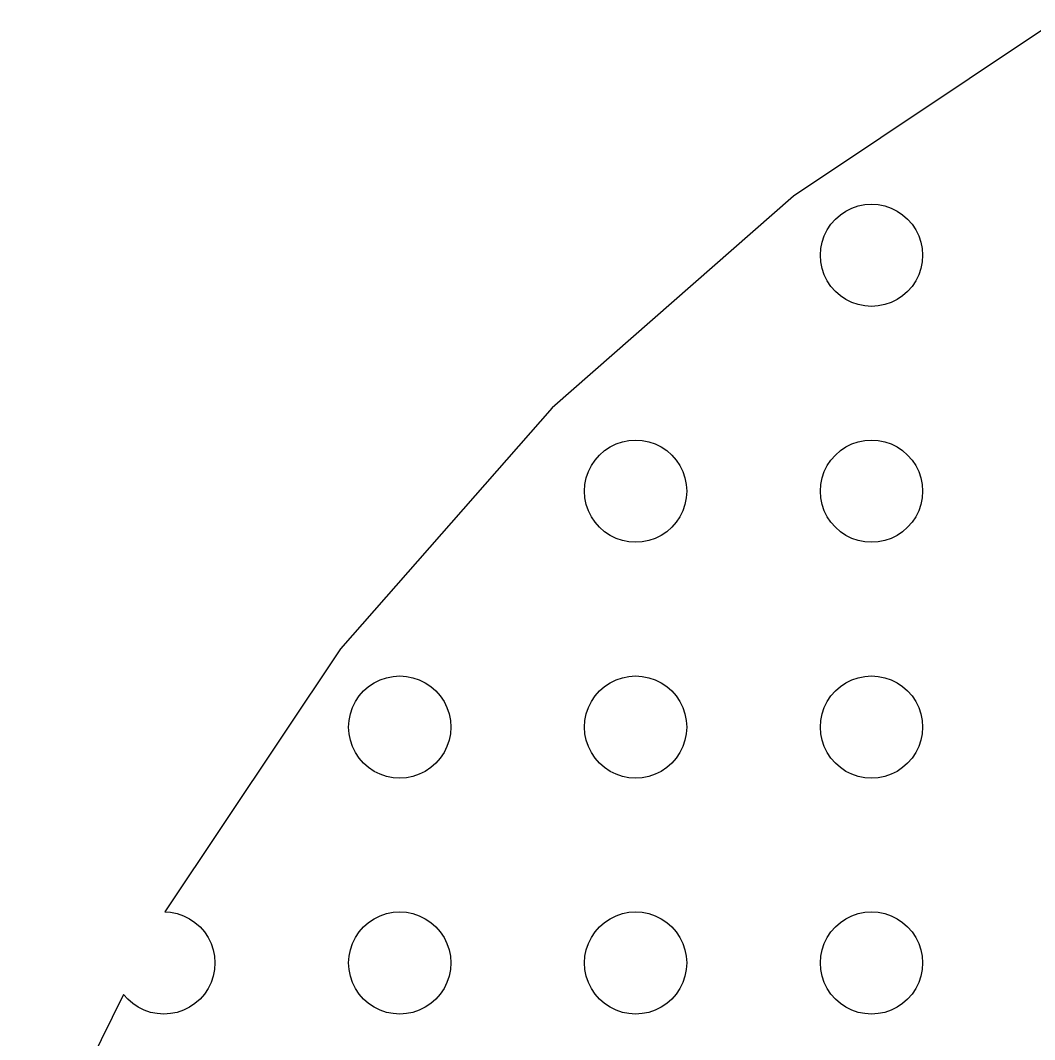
# Model space of a CAD drawing. Header units: metres. Extents: x -156 to 156, y -156 to 156.
# Drawn here: x -144.1 to -79.6, y 70.1 to 134.9 of the extents above; entities that cross this region are included whole.
import ezdxf

# ---------------------------------------------------------------- set-up
doc = ezdxf.new("R2010")
doc.units = ezdxf.units.M

msp = doc.modelspace()

# ---------------------------------------------------------------- linework, layer by layer
for p, q in [((-78.2458, 134.936), (-94.9668, 123.763)), ((-94.9668, 123.763), (-110.309, 110.309)), ((-91.2437, 123.003), (-90.8412, 123.139)), ((-90.8412, 123.139), (-90.4242, 123.222)), ((-90.4242, 123.222), (-90, 123.25)), ((-90, 123.25), (-89.5758, 123.222)), ((-89.5758, 123.222), (-89.1588, 123.139)), ((-89.1588, 123.139), (-88.7563, 123.003)), ((-92.2981, 122.298), (-91.9785, 122.578)), ((-91.9785, 122.578), (-91.625, 122.815)), ((-91.625, 122.815), (-91.2437, 123.003)), ((-88.7563, 123.003), (-88.375, 122.815)), ((-88.375, 122.815), (-88.0215, 122.578)), ((-88.0215, 122.578), (-87.7019, 122.298)), ((-92.8146, 121.625), (-92.5784, 121.978)), ((-92.5784, 121.978), (-92.2981, 122.298)), ((-87.7019, 122.298), (-87.4216, 121.978)), ((-87.4216, 121.978), (-87.1854, 121.625)), ((-93.1393, 120.841), (-93.0026, 121.244)), ((-93.0026, 121.244), (-92.8146, 121.625)), ((-87.1854, 121.625), (-86.9974, 121.244)), ((-86.9974, 121.244), (-86.8607, 120.841)), ((-93.2222, 120.424), (-93.1393, 120.841)), ((-86.8607, 120.841), (-86.7778, 120.424)), ((-93.25, 120), (-93.2222, 120.424)), ((-93.2222, 119.576), (-93.25, 120)), ((-86.7778, 120.424), (-86.75, 120)), ((-86.75, 120), (-86.7778, 119.576)), ((-93.1393, 119.159), (-93.2222, 119.576)), ((-86.7778, 119.576), (-86.8607, 119.159)), ((-93.0026, 118.756), (-93.1393, 119.159)), ((-92.8146, 118.375), (-93.0026, 118.756)), ((-86.9974, 118.756), (-87.1854, 118.375)), ((-86.8607, 119.159), (-86.9974, 118.756)), ((-92.5784, 118.022), (-92.8146, 118.375)), ((-92.2981, 117.702), (-92.5784, 118.022)), ((-87.4216, 118.022), (-87.7019, 117.702)), ((-87.1854, 118.375), (-87.4216, 118.022)), ((-91.9785, 117.422), (-92.2981, 117.702)), ((-91.625, 117.185), (-91.9785, 117.422)), ((-88.0215, 117.422), (-88.375, 117.185)), ((-87.7019, 117.702), (-88.0215, 117.422)), ((-91.2437, 116.997), (-91.625, 117.185)), ((-90.8412, 116.861), (-91.2437, 116.997)), ((-90.4242, 116.778), (-90.8412, 116.861)), ((-90, 116.75), (-90.4242, 116.778)), ((-89.5758, 116.778), (-90, 116.75)), ((-89.1588, 116.861), (-89.5758, 116.778)), ((-88.7563, 116.997), (-89.1588, 116.861)), ((-88.375, 117.185), (-88.7563, 116.997)), ((-110.309, 110.309), (-123.763, 94.9668)), ((-105.424, 108.222), (-105, 108.25)), ((-105, 108.25), (-104.576, 108.222)), ((-90.4242, 108.222), (-90, 108.25)), ((-90, 108.25), (-89.5758, 108.222)), ((-106.978, 107.578), (-106.625, 107.815)), ((-106.625, 107.815), (-106.244, 108.003)), ((-106.244, 108.003), (-105.841, 108.139)), ((-105.841, 108.139), (-105.424, 108.222)), ((-104.576, 108.222), (-104.159, 108.139)), ((-104.159, 108.139), (-103.756, 108.003)), ((-103.756, 108.003), (-103.375, 107.815)), ((-103.375, 107.815), (-103.022, 107.578)), ((-91.9785, 107.578), (-91.625, 107.815)), ((-91.625, 107.815), (-91.2437, 108.003)), ((-91.2437, 108.003), (-90.8412, 108.139)), ((-90.8412, 108.139), (-90.4242, 108.222)), ((-89.5758, 108.222), (-89.1588, 108.139)), ((-89.1588, 108.139), (-88.7563, 108.003)), ((-88.7563, 108.003), (-88.375, 107.815)), ((-88.375, 107.815), (-88.0215, 107.578)), ((-107.815, 106.625), (-107.578, 106.978)), ((-107.578, 106.978), (-107.298, 107.298)), ((-107.298, 107.298), (-106.978, 107.578)), ((-103.022, 107.578), (-102.702, 107.298)), ((-102.702, 107.298), (-102.422, 106.978)), ((-102.422, 106.978), (-102.185, 106.625)), ((-92.8146, 106.625), (-92.5784, 106.978)), ((-92.5784, 106.978), (-92.2981, 107.298)), ((-92.2981, 107.298), (-91.9785, 107.578)), ((-88.0215, 107.578), (-87.7019, 107.298)), ((-87.7019, 107.298), (-87.4216, 106.978)), ((-87.4216, 106.978), (-87.1854, 106.625)), ((-108.003, 106.244), (-107.815, 106.625)), ((-102.185, 106.625), (-101.997, 106.244)), ((-93.0026, 106.244), (-92.8146, 106.625)), ((-87.1854, 106.625), (-86.9974, 106.244)), ((-108.222, 105.424), (-108.139, 105.841)), ((-108.139, 105.841), (-108.003, 106.244)), ((-101.997, 106.244), (-101.861, 105.841)), ((-101.861, 105.841), (-101.778, 105.424)), ((-93.2222, 105.424), (-93.1393, 105.841)), ((-93.1393, 105.841), (-93.0026, 106.244)), ((-86.9974, 106.244), (-86.8607, 105.841)), ((-86.8607, 105.841), (-86.7778, 105.424)), ((-108.25, 105), (-108.222, 105.424)), ((-108.222, 104.576), (-108.25, 105)), ((-101.778, 105.424), (-101.75, 105)), ((-101.75, 105), (-101.778, 104.576)), ((-93.25, 105), (-93.2222, 105.424)), ((-93.2222, 104.576), (-93.25, 105)), ((-86.7778, 105.424), (-86.75, 105)), ((-86.75, 105), (-86.7778, 104.576)), ((-108.139, 104.159), (-108.222, 104.576)), ((-101.778, 104.576), (-101.861, 104.159)), ((-93.1393, 104.159), (-93.2222, 104.576)), ((-86.7778, 104.576), (-86.8607, 104.159)), ((-108.003, 103.756), (-108.139, 104.159)), ((-107.815, 103.375), (-108.003, 103.756)), ((-101.997, 103.756), (-102.185, 103.375)), ((-101.861, 104.159), (-101.997, 103.756)), ((-93.0026, 103.756), (-93.1393, 104.159)), ((-92.8146, 103.375), (-93.0026, 103.756)), ((-86.9974, 103.756), (-87.1854, 103.375)), ((-86.8607, 104.159), (-86.9974, 103.756)), ((-107.578, 103.022), (-107.815, 103.375)), ((-102.185, 103.375), (-102.422, 103.022)), ((-92.5784, 103.022), (-92.8146, 103.375)), ((-87.1854, 103.375), (-87.4216, 103.022)), ((-107.298, 102.702), (-107.578, 103.022)), ((-106.978, 102.422), (-107.298, 102.702)), ((-106.625, 102.185), (-106.978, 102.422)), ((-103.022, 102.422), (-103.375, 102.185)), ((-102.702, 102.702), (-103.022, 102.422)), ((-102.422, 103.022), (-102.702, 102.702)), ((-92.2981, 102.702), (-92.5784, 103.022)), ((-91.9785, 102.422), (-92.2981, 102.702)), ((-91.625, 102.185), (-91.9785, 102.422)), ((-88.0215, 102.422), (-88.375, 102.185)), ((-87.7019, 102.702), (-88.0215, 102.422)), ((-87.4216, 103.022), (-87.7019, 102.702)), ((-106.244, 101.997), (-106.625, 102.185)), ((-105.841, 101.861), (-106.244, 101.997)), ((-105.424, 101.778), (-105.841, 101.861)), ((-105, 101.75), (-105.424, 101.778)), ((-104.576, 101.778), (-105, 101.75)), ((-104.159, 101.861), (-104.576, 101.778)), ((-103.756, 101.997), (-104.159, 101.861)), ((-103.375, 102.185), (-103.756, 101.997)), ((-91.2437, 101.997), (-91.625, 102.185)), ((-90.8412, 101.861), (-91.2437, 101.997)), ((-90.4242, 101.778), (-90.8412, 101.861)), ((-90, 101.75), (-90.4242, 101.778)), ((-89.5758, 101.778), (-90, 101.75)), ((-89.1588, 101.861), (-89.5758, 101.778)), ((-88.7563, 101.997), (-89.1588, 101.861)), ((-88.375, 102.185), (-88.7563, 101.997)), ((-123.763, 94.9668), (-134.936, 78.2458)), ((-121.978, 92.5784), (-121.625, 92.8146)), ((-121.625, 92.8146), (-121.244, 93.0026)), ((-121.244, 93.0026), (-120.841, 93.1393)), ((-120.841, 93.1393), (-120.424, 93.2222)), ((-120.424, 93.2222), (-120, 93.25)), ((-120, 93.25), (-119.576, 93.2222)), ((-119.576, 93.2222), (-119.159, 93.1393)), ((-119.159, 93.1393), (-118.756, 93.0026)), ((-118.756, 93.0026), (-118.375, 92.8146)), ((-118.375, 92.8146), (-118.022, 92.5784)), ((-106.978, 92.5784), (-106.625, 92.8146)), ((-106.625, 92.8146), (-106.244, 93.0026)), ((-106.244, 93.0026), (-105.841, 93.1393)), ((-105.841, 93.1393), (-105.424, 93.2222)), ((-105.424, 93.2222), (-105, 93.25)), ((-105, 93.25), (-104.576, 93.2222)), ((-104.576, 93.2222), (-104.159, 93.1393)), ((-104.159, 93.1393), (-103.756, 93.0026)), ((-103.756, 93.0026), (-103.375, 92.8146)), ((-103.375, 92.8146), (-103.022, 92.5784)), ((-91.9785, 92.5784), (-91.625, 92.8146)), ((-91.625, 92.8146), (-91.2437, 93.0026)), ((-91.2437, 93.0026), (-90.8412, 93.1393)), ((-90.8412, 93.1393), (-90.4242, 93.2222)), ((-90.4242, 93.2222), (-90, 93.25)), ((-90, 93.25), (-89.5758, 93.2222)), ((-89.5758, 93.2222), (-89.1588, 93.1393)), ((-89.1588, 93.1393), (-88.7563, 93.0026)), ((-88.7563, 93.0026), (-88.375, 92.8146)), ((-88.375, 92.8146), (-88.0215, 92.5784)), ((-122.578, 91.9785), (-122.298, 92.2981)), ((-122.298, 92.2981), (-121.978, 92.5784)), ((-118.022, 92.5784), (-117.702, 92.2981)), ((-117.702, 92.2981), (-117.422, 91.9785)), ((-107.578, 91.9785), (-107.298, 92.2981)), ((-107.298, 92.2981), (-106.978, 92.5784)), ((-103.022, 92.5784), (-102.702, 92.2981)), ((-102.702, 92.2981), (-102.422, 91.9785)), ((-92.5784, 91.9785), (-92.2981, 92.2981)), ((-92.2981, 92.2981), (-91.9785, 92.5784)), ((-88.0215, 92.5784), (-87.7019, 92.2981)), ((-87.7019, 92.2981), (-87.4216, 91.9785)), ((-123.003, 91.2437), (-122.815, 91.625)), ((-122.815, 91.625), (-122.578, 91.9785)), ((-117.422, 91.9785), (-117.185, 91.625)), ((-117.185, 91.625), (-116.997, 91.2437)), ((-108.003, 91.2437), (-107.815, 91.625)), ((-107.815, 91.625), (-107.578, 91.9785)), ((-102.422, 91.9785), (-102.185, 91.625)), ((-102.185, 91.625), (-101.997, 91.2437)), ((-93.0026, 91.2437), (-92.8146, 91.625)), ((-92.8146, 91.625), (-92.5784, 91.9785)), ((-87.4216, 91.9785), (-87.1854, 91.625)), ((-87.1854, 91.625), (-86.9974, 91.2437)), ((-123.222, 90.4242), (-123.139, 90.8412)), ((-123.139, 90.8412), (-123.003, 91.2437)), ((-116.997, 91.2437), (-116.861, 90.8412)), ((-116.861, 90.8412), (-116.778, 90.4242)), ((-108.222, 90.4242), (-108.139, 90.8412)), ((-108.139, 90.8412), (-108.003, 91.2437)), ((-101.997, 91.2437), (-101.861, 90.8412)), ((-101.861, 90.8412), (-101.778, 90.4242)), ((-93.2222, 90.4242), (-93.1393, 90.8412)), ((-93.1393, 90.8412), (-93.0026, 91.2437)), ((-86.9974, 91.2437), (-86.8607, 90.8412)), ((-86.8607, 90.8412), (-86.7778, 90.4242)), ((-123.25, 90), (-123.222, 90.4242)), ((-116.778, 90.4242), (-116.75, 90)), ((-108.25, 90), (-108.222, 90.4242)), ((-101.778, 90.4242), (-101.75, 90)), ((-93.25, 90), (-93.2222, 90.4242)), ((-86.7778, 90.4242), (-86.75, 90)), ((-123.222, 89.5758), (-123.25, 90)), ((-123.139, 89.1588), (-123.222, 89.5758)), ((-116.778, 89.5758), (-116.861, 89.1588)), ((-116.75, 90), (-116.778, 89.5758)), ((-108.222, 89.5758), (-108.25, 90)), ((-108.139, 89.1588), (-108.222, 89.5758)), ((-101.778, 89.5758), (-101.861, 89.1588)), ((-101.75, 90), (-101.778, 89.5758)), ((-93.2222, 89.5758), (-93.25, 90)), ((-93.1393, 89.1588), (-93.2222, 89.5758)), ((-86.7778, 89.5758), (-86.8607, 89.1588)), ((-86.75, 90), (-86.7778, 89.5758)), ((-123.003, 88.7563), (-123.139, 89.1588)), ((-116.861, 89.1588), (-116.997, 88.7563)), ((-108.003, 88.7563), (-108.139, 89.1588)), ((-101.861, 89.1588), (-101.997, 88.7563)), ((-93.0026, 88.7563), (-93.1393, 89.1588)), ((-86.8607, 89.1588), (-86.9974, 88.7563)), ((-122.815, 88.375), (-123.003, 88.7563)), ((-122.578, 88.0215), (-122.815, 88.375)), ((-117.185, 88.375), (-117.422, 88.0215)), ((-116.997, 88.7563), (-117.185, 88.375)), ((-107.815, 88.375), (-108.003, 88.7563)), ((-107.578, 88.0215), (-107.815, 88.375)), ((-102.185, 88.375), (-102.422, 88.0215)), ((-101.997, 88.7563), (-102.185, 88.375)), ((-92.8146, 88.375), (-93.0026, 88.7563)), ((-92.5784, 88.0215), (-92.8146, 88.375)), ((-87.1854, 88.375), (-87.4216, 88.0215)), ((-86.9974, 88.7563), (-87.1854, 88.375)), ((-122.298, 87.7019), (-122.578, 88.0215)), ((-121.978, 87.4216), (-122.298, 87.7019)), ((-117.702, 87.7019), (-118.022, 87.4216)), ((-117.422, 88.0215), (-117.702, 87.7019)), ((-107.298, 87.7019), (-107.578, 88.0215)), ((-106.978, 87.4216), (-107.298, 87.7019)), ((-102.702, 87.7019), (-103.022, 87.4216)), ((-102.422, 88.0215), (-102.702, 87.7019)), ((-92.2981, 87.7019), (-92.5784, 88.0215)), ((-91.9785, 87.4216), (-92.2981, 87.7019)), ((-87.7019, 87.7019), (-88.0215, 87.4216)), ((-87.4216, 88.0215), (-87.7019, 87.7019)), ((-121.625, 87.1854), (-121.978, 87.4216)), ((-121.244, 86.9974), (-121.625, 87.1854)), ((-120.841, 86.8607), (-121.244, 86.9974)), ((-120.424, 86.7778), (-120.841, 86.8607)), ((-119.159, 86.8607), (-119.576, 86.7778)), ((-118.756, 86.9974), (-119.159, 86.8607)), ((-118.375, 87.1854), (-118.756, 86.9974)), ((-118.022, 87.4216), (-118.375, 87.1854)), ((-106.625, 87.1854), (-106.978, 87.4216)), ((-106.244, 86.9974), (-106.625, 87.1854)), ((-105.841, 86.8607), (-106.244, 86.9974)), ((-105.424, 86.7778), (-105.841, 86.8607)), ((-104.159, 86.8607), (-104.576, 86.7778)), ((-103.756, 86.9974), (-104.159, 86.8607)), ((-103.375, 87.1854), (-103.756, 86.9974)), ((-103.022, 87.4216), (-103.375, 87.1854)), ((-91.625, 87.1854), (-91.9785, 87.4216)), ((-91.2437, 86.9974), (-91.625, 87.1854)), ((-90.8412, 86.8607), (-91.2437, 86.9974)), ((-90.4242, 86.7778), (-90.8412, 86.8607)), ((-89.1588, 86.8607), (-89.5758, 86.7778)), ((-88.7563, 86.9974), (-89.1588, 86.8607)), ((-88.375, 87.1854), (-88.7563, 86.9974)), ((-88.0215, 87.4216), (-88.375, 87.1854)), ((-120, 86.75), (-120.424, 86.7778)), ((-119.576, 86.7778), (-120, 86.75)), ((-105, 86.75), (-105.424, 86.7778)), ((-104.576, 86.7778), (-105, 86.75)), ((-90, 86.75), (-90.4242, 86.7778)), ((-89.5758, 86.7778), (-90, 86.75)), ((-134.936, 78.2458), (-134.576, 78.2222)), ((-134.576, 78.2222), (-134.159, 78.1393)), ((-134.159, 78.1393), (-133.756, 78.0026)), ((-133.756, 78.0026), (-133.375, 77.8146)), ((-133.375, 77.8146), (-133.022, 77.5784)), ((-121.978, 77.5784), (-121.625, 77.8146)), ((-121.625, 77.8146), (-121.244, 78.0026)), ((-121.244, 78.0026), (-120.841, 78.1393)), ((-120.841, 78.1393), (-120.424, 78.2222)), ((-120.424, 78.2222), (-120, 78.25)), ((-120, 78.25), (-119.576, 78.2222)), ((-119.576, 78.2222), (-119.159, 78.1393)), ((-119.159, 78.1393), (-118.756, 78.0026)), ((-118.756, 78.0026), (-118.375, 77.8146)), ((-118.375, 77.8146), (-118.022, 77.5784)), ((-106.978, 77.5784), (-106.625, 77.8146)), ((-106.625, 77.8146), (-106.244, 78.0026)), ((-106.244, 78.0026), (-105.841, 78.1393)), ((-105.841, 78.1393), (-105.424, 78.2222)), ((-105.424, 78.2222), (-105, 78.25)), ((-105, 78.25), (-104.576, 78.2222)), ((-104.576, 78.2222), (-104.159, 78.1393)), ((-104.159, 78.1393), (-103.756, 78.0026)), ((-103.756, 78.0026), (-103.375, 77.8146)), ((-103.375, 77.8146), (-103.022, 77.5784)), ((-91.9785, 77.5784), (-91.625, 77.8146)), ((-91.625, 77.8146), (-91.2437, 78.0026)), ((-91.2437, 78.0026), (-90.8412, 78.1393)), ((-90.8412, 78.1393), (-90.4242, 78.2222)), ((-90.4242, 78.2222), (-90, 78.25)), ((-90, 78.25), (-89.5758, 78.2222)), ((-89.5758, 78.2222), (-89.1588, 78.1393)), ((-89.1588, 78.1393), (-88.7563, 78.0026)), ((-88.7563, 78.0026), (-88.375, 77.8146)), ((-88.375, 77.8146), (-88.0215, 77.5784)), ((-133.022, 77.5784), (-132.702, 77.2981)), ((-132.702, 77.2981), (-132.422, 76.9785)), ((-122.578, 76.9785), (-122.298, 77.2981)), ((-122.298, 77.2981), (-121.978, 77.5784)), ((-118.022, 77.5784), (-117.702, 77.2981)), ((-117.702, 77.2981), (-117.422, 76.9785)), ((-107.578, 76.9785), (-107.298, 77.2981)), ((-107.298, 77.2981), (-106.978, 77.5784)), ((-103.022, 77.5784), (-102.702, 77.2981)), ((-102.702, 77.2981), (-102.422, 76.9785)), ((-92.5784, 76.9785), (-92.2981, 77.2981)), ((-92.2981, 77.2981), (-91.9785, 77.5784)), ((-88.0215, 77.5784), (-87.7019, 77.2981)), ((-87.7019, 77.2981), (-87.4216, 76.9785)), ((-132.422, 76.9785), (-132.185, 76.625)), ((-132.185, 76.625), (-131.997, 76.2437)), ((-123.003, 76.2437), (-122.815, 76.625)), ((-122.815, 76.625), (-122.578, 76.9785)), ((-117.422, 76.9785), (-117.185, 76.625)), ((-117.185, 76.625), (-116.997, 76.2437)), ((-108.003, 76.2437), (-107.815, 76.625)), ((-107.815, 76.625), (-107.578, 76.9785)), ((-102.422, 76.9785), (-102.185, 76.625)), ((-102.185, 76.625), (-101.997, 76.2437)), ((-93.0026, 76.2437), (-92.8146, 76.625)), ((-92.8146, 76.625), (-92.5784, 76.9785)), ((-87.4216, 76.9785), (-87.1854, 76.625)), ((-87.1854, 76.625), (-86.9974, 76.2437)), ((-131.997, 76.2437), (-131.861, 75.8412)), ((-131.861, 75.8412), (-131.778, 75.4242)), ((-123.222, 75.4242), (-123.139, 75.8412)), ((-123.139, 75.8412), (-123.003, 76.2437)), ((-116.997, 76.2437), (-116.861, 75.8412)), ((-116.861, 75.8412), (-116.778, 75.4242)), ((-108.222, 75.4242), (-108.139, 75.8412)), ((-108.139, 75.8412), (-108.003, 76.2437)), ((-101.997, 76.2437), (-101.861, 75.8412)), ((-101.861, 75.8412), (-101.778, 75.4242)), ((-93.2222, 75.4242), (-93.1393, 75.8412)), ((-93.1393, 75.8412), (-93.0026, 76.2437)), ((-86.9974, 76.2437), (-86.8607, 75.8412)), ((-86.8607, 75.8412), (-86.7778, 75.4242)), ((-131.778, 75.4242), (-131.75, 75)), ((-123.25, 75), (-123.222, 75.4242)), ((-116.778, 75.4242), (-116.75, 75)), ((-108.25, 75), (-108.222, 75.4242)), ((-101.778, 75.4242), (-101.75, 75)), ((-93.25, 75), (-93.2222, 75.4242)), ((-86.7778, 75.4242), (-86.75, 75)), ((-131.778, 74.5758), (-131.861, 74.1588)), ((-131.75, 75), (-131.778, 74.5758)), ((-123.222, 74.5758), (-123.25, 75)), ((-123.139, 74.1588), (-123.222, 74.5758)), ((-116.778, 74.5758), (-116.861, 74.1588)), ((-116.75, 75), (-116.778, 74.5758)), ((-108.222, 74.5758), (-108.25, 75)), ((-108.139, 74.1588), (-108.222, 74.5758)), ((-101.778, 74.5758), (-101.861, 74.1588)), ((-101.75, 75), (-101.778, 74.5758)), ((-93.2222, 74.5758), (-93.25, 75)), ((-93.1393, 74.1588), (-93.2222, 74.5758)), ((-86.7778, 74.5758), (-86.8607, 74.1588)), ((-86.75, 75), (-86.7778, 74.5758)), ((-131.861, 74.1588), (-131.997, 73.7563)), ((-123.003, 73.7563), (-123.139, 74.1588)), ((-116.861, 74.1588), (-116.997, 73.7563)), ((-108.003, 73.7563), (-108.139, 74.1588)), ((-101.861, 74.1588), (-101.997, 73.7563)), ((-93.0026, 73.7563), (-93.1393, 74.1588)), ((-86.8607, 74.1588), (-86.9974, 73.7563)), ((-132.185, 73.375), (-132.422, 73.0215)), ((-131.997, 73.7563), (-132.185, 73.375)), ((-122.815, 73.375), (-123.003, 73.7563)), ((-122.578, 73.0215), (-122.815, 73.375)), ((-117.185, 73.375), (-117.422, 73.0215)), ((-116.997, 73.7563), (-117.185, 73.375)), ((-107.815, 73.375), (-108.003, 73.7563)), ((-107.578, 73.0215), (-107.815, 73.375)), ((-102.185, 73.375), (-102.422, 73.0215)), ((-101.997, 73.7563), (-102.185, 73.375)), ((-92.8146, 73.375), (-93.0026, 73.7563)), ((-92.5784, 73.0215), (-92.8146, 73.375)), ((-87.1854, 73.375), (-87.4216, 73.0215)), ((-86.9974, 73.7563), (-87.1854, 73.375)), ((-137.563, 73.0045), (-144.125, 59.6986)), ((-137.298, 72.7019), (-137.563, 73.0045)), ((-136.978, 72.4216), (-137.298, 72.7019)), ((-132.702, 72.7019), (-133.022, 72.4216)), ((-132.422, 73.0215), (-132.702, 72.7019)), ((-122.298, 72.7019), (-122.578, 73.0215)), ((-121.978, 72.4216), (-122.298, 72.7019)), ((-117.702, 72.7019), (-118.022, 72.4216)), ((-117.422, 73.0215), (-117.702, 72.7019)), ((-107.298, 72.7019), (-107.578, 73.0215)), ((-106.978, 72.4216), (-107.298, 72.7019)), ((-102.702, 72.7019), (-103.022, 72.4216)), ((-102.422, 73.0215), (-102.702, 72.7019)), ((-92.2981, 72.7019), (-92.5784, 73.0215)), ((-91.9785, 72.4216), (-92.2981, 72.7019)), ((-87.7019, 72.7019), (-88.0215, 72.4216)), ((-87.4216, 73.0215), (-87.7019, 72.7019)), ((-136.625, 72.1854), (-136.978, 72.4216)), ((-136.244, 71.9974), (-136.625, 72.1854)), ((-135.841, 71.8607), (-136.244, 71.9974)), ((-133.756, 71.9974), (-134.159, 71.8607)), ((-133.375, 72.1854), (-133.756, 71.9974)), ((-133.022, 72.4216), (-133.375, 72.1854)), ((-121.625, 72.1854), (-121.978, 72.4216)), ((-121.244, 71.9974), (-121.625, 72.1854)), ((-120.841, 71.8607), (-121.244, 71.9974)), ((-118.756, 71.9974), (-119.159, 71.8607)), ((-118.375, 72.1854), (-118.756, 71.9974)), ((-118.022, 72.4216), (-118.375, 72.1854)), ((-106.625, 72.1854), (-106.978, 72.4216)), ((-106.244, 71.9974), (-106.625, 72.1854)), ((-105.841, 71.8607), (-106.244, 71.9974)), ((-103.756, 71.9974), (-104.159, 71.8607)), ((-103.375, 72.1854), (-103.756, 71.9974)), ((-103.022, 72.4216), (-103.375, 72.1854)), ((-91.625, 72.1854), (-91.9785, 72.4216)), ((-91.2437, 71.9974), (-91.625, 72.1854)), ((-90.8412, 71.8607), (-91.2437, 71.9974)), ((-88.7563, 71.9974), (-89.1588, 71.8607)), ((-88.375, 72.1854), (-88.7563, 71.9974)), ((-88.0215, 72.4216), (-88.375, 72.1854)), ((-135.424, 71.7778), (-135.841, 71.8607)), ((-135, 71.75), (-135.424, 71.7778)), ((-134.576, 71.7778), (-135, 71.75)), ((-134.159, 71.8607), (-134.576, 71.7778)), ((-120.424, 71.7778), (-120.841, 71.8607)), ((-120, 71.75), (-120.424, 71.7778)), ((-119.576, 71.7778), (-120, 71.75)), ((-119.159, 71.8607), (-119.576, 71.7778)), ((-105.424, 71.7778), (-105.841, 71.8607)), ((-105, 71.75), (-105.424, 71.7778)), ((-104.576, 71.7778), (-105, 71.75)), ((-104.159, 71.8607), (-104.576, 71.7778)), ((-90.4242, 71.7778), (-90.8412, 71.8607)), ((-90, 71.75), (-90.4242, 71.7778)), ((-89.5758, 71.7778), (-90, 71.75)), ((-89.1588, 71.8607), (-89.5758, 71.7778))]:
    msp.add_line(p, q)

doc.saveas('drawing.dxf')
